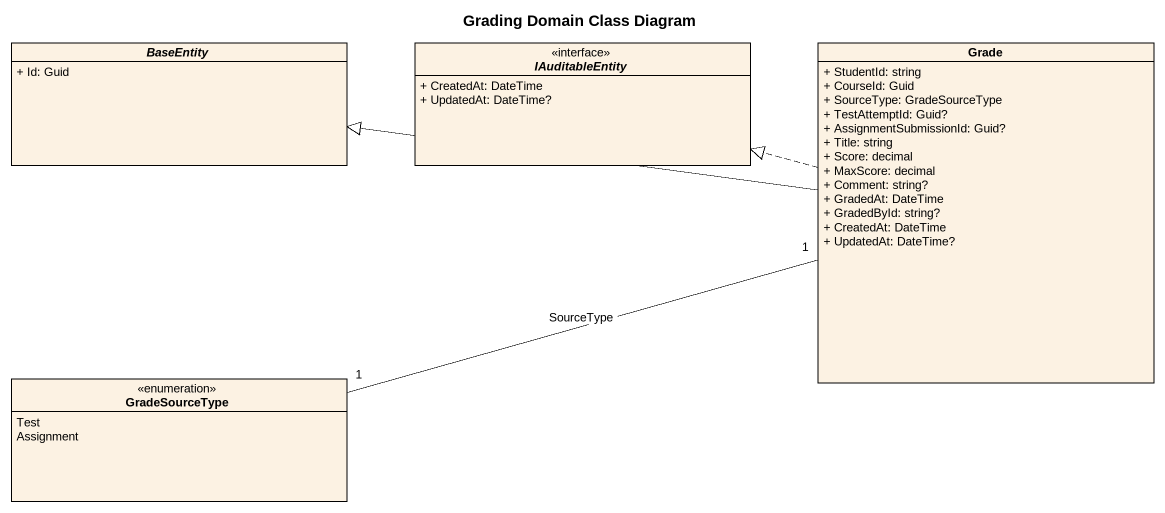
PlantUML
@startuml
title Grading Domain Class Diagram
hide circle
hide empty members
skinparam classAttributeIconSize 0
abstract class BaseEntity {
  + Id: Guid
}
interface IAuditableEntity {
  + CreatedAt: DateTime
  + UpdatedAt: DateTime?
}
class Grade {
  + StudentId: string
  + CourseId: Guid
  + SourceType: GradeSourceType
  + TestAttemptId: Guid?
  + AssignmentSubmissionId: Guid?
  + Title: string
  + Score: decimal
  + MaxScore: decimal
  + Comment: string?
  + GradedAt: DateTime
  + GradedById: string?
  + CreatedAt: DateTime
  + UpdatedAt: DateTime?
}
enum GradeSourceType {
  Test
  Assignment
}
Grade -left-|> BaseEntity
Grade .left.|> IAuditableEntity
Grade "1" -left- "1" GradeSourceType : SourceType
@enduml
